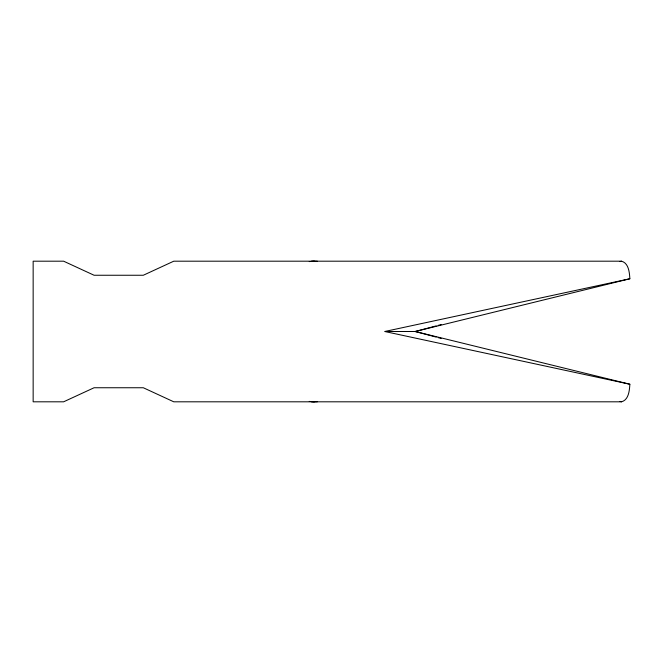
<?xml version="1.0" encoding="UTF-8"?>
<svg xmlns="http://www.w3.org/2000/svg" width="663" height="663" viewBox="0 0 663 663"><rect width="100%" height="100%" fill="white"/><g stroke="black" fill="none" stroke-linecap="round" stroke-linejoin="round"><path stroke-width="0.99" d="M436.171 325.906L415.179 331.5L629.85 384.233C629.477 390.474 628.739 399.946 621.48 401.811L173.772 401.811L143.307 387.747L94.088 387.747L63.615 401.811L33.15 401.811L33.15 261.189L63.615 261.189L94.088 275.253L143.307 275.253L173.772 261.189L621.48 261.189C628.739 263.054 629.477 272.526 629.85 278.767L415.179 331.5L385.725 331.5M620.038 261.587L621.48 261.189M438.168 325.376L441.168 324.572M629.85 278.767L384.706 331.5L629.85 384.233M309.256 261.578L314.395 261.189M309.256 401.422L314.395 401.811M415.179 331.5L436.171 337.094M438.168 337.624L441.168 338.428M620.038 401.413L621.48 401.811M317.444 401.745A70.311 70.311 0 0 1 311.345 401.745M311.345 261.255A70.311 70.311 0 0 1 317.444 261.255"/></g></svg>
